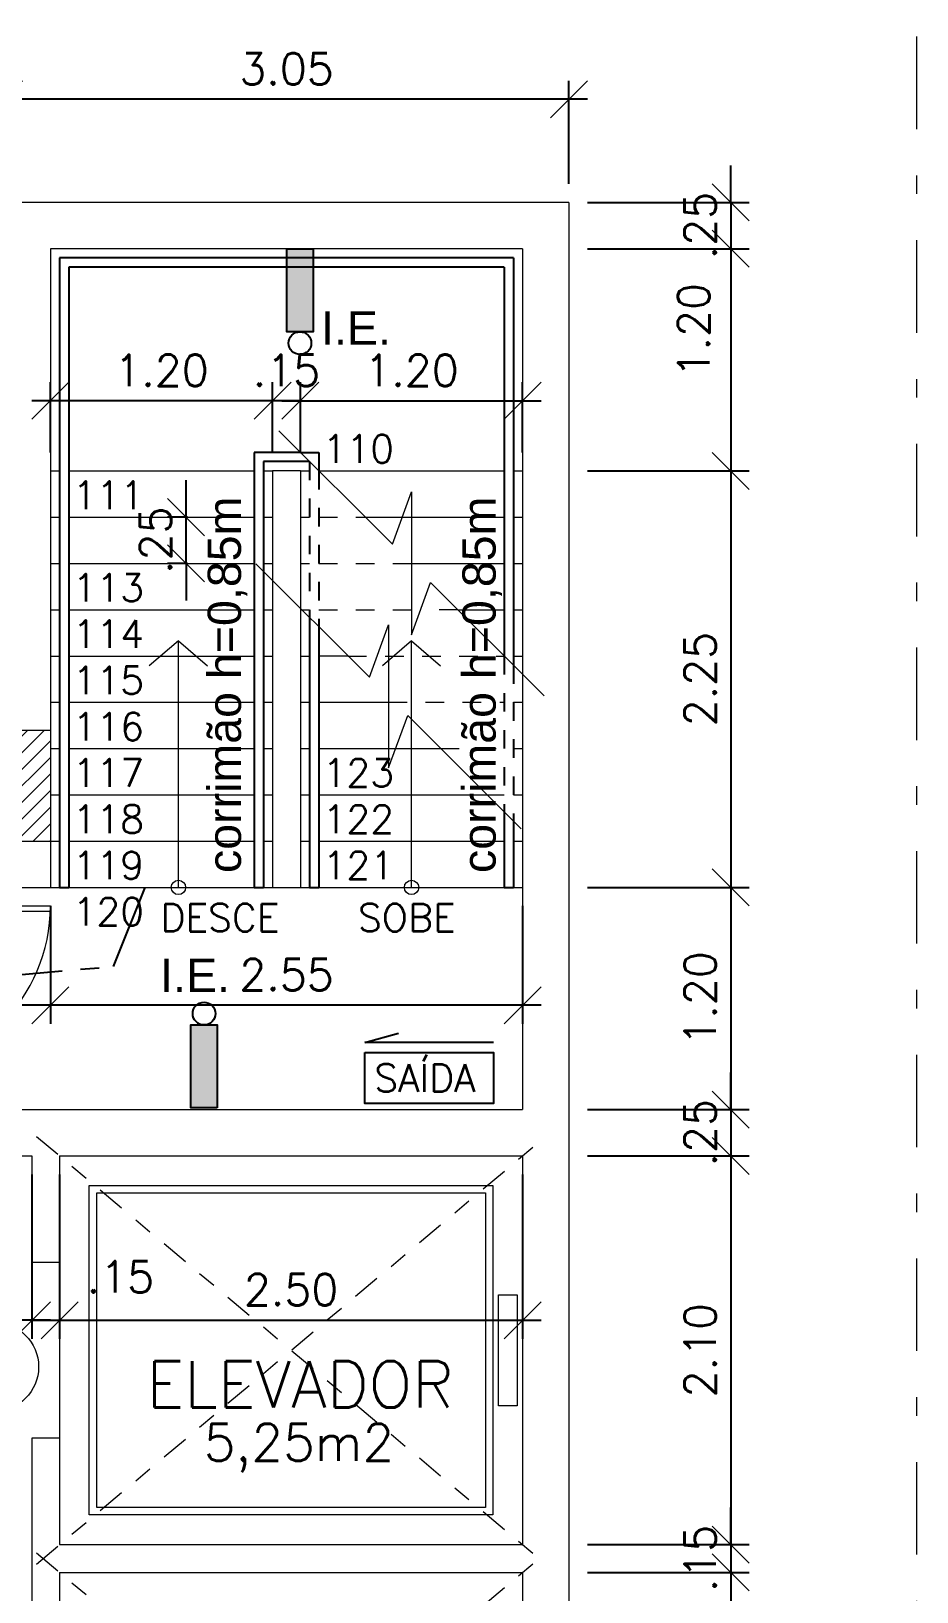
# Model space of a CAD drawing. Header units: millimetres. Extents: x 521 to 1055, y 261 to 520.
# Drawn here: x 585.53 to 590.32, y 314.01 to 322.44 of the extents above; entities that cross this region are included whole.
import ezdxf
from ezdxf.enums import TextEntityAlignment as Align

# ---------------------------------------------------------------- set-up
doc = ezdxf.new("R2010")
doc.units = ezdxf.units.MM
for name, pattern in [('CENTER2', [28.575, 19.05, -3.175, 3.175, -3.175]), ('CONTINU', [0]), ('DASHDOT', [1, 0.5, -0.25, 0, -0.25]), ('DASHDOTX2', [2, 1, -0.5, 0, -0.5])]:
    doc.linetypes.add(name, pattern=pattern)
doc.layers.add('0.1', color=8, linetype='Continuous', lineweight=13)
doc.layers.add('ppci', color=8, linetype='Continuous')
doc.styles.add('80X50', font='romans.shx')
doc.styles.add('ROMANS', font='romans')
doc.styles.get("Standard").update_dxf_attribs({"font": 'romans.shx'})
doc.styles.add('STYLE1', font='sanss___.ttf')
doc.dimstyles.new('Fares Eng - 50', dxfattribs={"dimscale": 2, "dimtxt": 0.085, "dimasz": 0.1, "dimexe": 0.05, "dimexo": 0.05, "dimgap": 0.04, "dimtad": 1, "dimzin": 4, "dimdsep": 46, "dimtxsty": 'ROMANS', "dimblk1": 'OBLIQUE', "dimblk2": 'OBLIQUE', "dimsah": 1, "dimcen": 0.05, "dimdle": 0.05, "dimclrd": 8, "dimclre": 8, "dimclrt": 8, "dimaunit": 1, "dimadec": 0, "dimazin": 0, "dimtfac": 1, "dimtix": 1, "dimtmove": 2, "dimatfit": 0, "dimldrblk": 'OPEN90', "dimfxl": 1, "dimtolj": 1, "dimtzin": 0, "dimarcsym": 0})

# ---------------------------------------------------------------- blocks, each defined once
blk = doc.blocks.new('P90')
for points in [[(0.075, 0.93), (0.075, 0.9), (-0.075, 0.9), (-0.075, 0.93)], [(0.075, -0.03), (0.075, 0), (-0.075, 0), (-0.075, -0.03)]]:
    blk.add_lwpolyline(points)
blk.add_lwpolyline([(0.975, 0.87), (0.075, 0.87), (0.075, 0.9), (0.975, 0.9)], close=True)
at = {"color": 8}
blk.add_arc((0.075, 0.9), 0.9, 270, 0, dxfattribs=at)
blk = doc.blocks.new('ÁREA')
for p in [(0.00005, 0.003762), (0, 0)]:
    blk.add_attdef('COMPARTIMENTO', text='', height=0.0025).set_placement(p, align=Align.CENTER)
at = {"color": 1}
for p in [(-0.00005, -0.003762), (-0.000099, -0.007523)]:
    blk.add_attdef('ÁREA', text='', height=0.002, dxfattribs=at).set_placement(p, align=Align.CENTER)
blk = doc.blocks.new('_OBLIQUE')
at = {"color": 0, "linetype": 'ByBlock'}
blk.add_line((-0.5, -0.5), (0.5, 0.5), dxfattribs=at)
blk = doc.blocks.new('*D1626')
at = {"layer": '0.1', "color": 8, "linetype": 'CONTINU', "lineweight": -2, "transparency": 16777216}
for p, q in [((585.6877, 316.2645), (585.6877, 315.3765)), ((588.1877, 316.2645), (588.1877, 315.3765)), ((585.5877, 315.4765), (588.2877, 315.4765))]:
    blk.add_line(p, q, dxfattribs=at)
at = {"layer": 'DEFPOINTS', "color": 0, "linetype": 'CONTINU', "lineweight": -2, "transparency": 16777216}
for p in [(585.6877, 316.3645), (588.1877, 316.3645), (588.1877, 315.4765)]:
    blk.add_point(p, dxfattribs=at)
at = {"layer": '0.1', "color": 8, "linetype": 'CONTINU', "lineweight": -2, "transparency": 16777216, "xscale": 0.2, "yscale": 0.2, "zscale": 0.2, "rotation": 180}
blk.add_blockref('_OBLIQUE', (585.6877, 315.4765), dxfattribs=at)
at = {"layer": '0.1', "color": 8, "linetype": 'CONTINU', "lineweight": -2, "transparency": 16777216, "xscale": 0.2, "yscale": 0.2, "zscale": 0.2}
blk.add_blockref('_OBLIQUE', (588.1877, 315.4765), dxfattribs=at)
at = {"layer": '0.1', "color": 8, "linetype": 'CONTINU', "transparency": 16777216, "insert": (586.9377, 315.6415), "char_height": 0.17, "attachment_point": 5, "style": 'ROMANS'}
blk.add_mtext('\\A1;2.50', dxfattribs=at)
blk = doc.blocks.new('_Open90')
at = {"color": 0, "linetype": 'ByBlock', "lineweight": -2}
for p, q in [((-0.5, 0.5), (0, 0)), ((0, 0), (-1, 0)), ((0, 0), (-0.5, -0.5))]:
    blk.add_line(p, q, dxfattribs=at)
blk = doc.blocks.new('*D1627')
at = {"layer": '0.1', "color": 8, "linetype": 'CONTINU', "lineweight": -2, "transparency": 16777216}
for p, q in [((585.5377, 315.977), (585.5377, 315.3765)), ((585.6877, 315.977), (585.6877, 315.3765)), ((585.5377, 315.4765), (585.3377, 315.4765)), ((585.5377, 315.4765), (585.6877, 315.4765)), ((585.6877, 315.4765), (585.8877, 315.4765))]:
    blk.add_line(p, q, dxfattribs=at)
at = {"layer": 'DEFPOINTS', "color": 0, "linetype": 'CONTINU', "lineweight": -2, "transparency": 16777216}
for p in [(585.5377, 316.077), (585.6877, 316.077), (585.6877, 315.4765)]:
    blk.add_point(p, dxfattribs=at)
at = {"layer": '0.1', "color": 8, "linetype": 'CONTINU', "lineweight": -2, "transparency": 16777216, "xscale": 0.2, "yscale": 0.2, "zscale": 0.2}
blk.add_blockref('_OBLIQUE', (585.5377, 315.4765), dxfattribs=at)
at = {"layer": '0.1', "color": 8, "linetype": 'CONTINU', "lineweight": -2, "transparency": 16777216, "xscale": 0.2, "yscale": 0.2, "zscale": 0.2, "rotation": 180}
blk.add_blockref('_OBLIQUE', (585.6877, 315.4765), dxfattribs=at)
at = {"layer": '0.1', "color": 8, "linetype": 'CONTINU', "transparency": 16777216, "insert": (586.0161, 315.7112), "char_height": 0.17, "attachment_point": 5, "style": 'ROMANS'}
blk.add_mtext('\\A1;.15', dxfattribs=at)
blk = doc.blocks.new('*D1362')
at = {"layer": '0.1', "color": 8, "linetype": 'CONTINU', "lineweight": -2, "transparency": 16777216}
for p, q in [((589.3113, 321.5145), (589.3113, 321.7145)), ((588.5377, 321.5145), (589.4113, 321.5145)), ((589.3113, 321.5145), (589.3113, 321.2645)), ((588.5377, 321.2645), (589.4113, 321.2645)), ((589.3113, 321.2645), (589.3113, 321.0645))]:
    blk.add_line(p, q, dxfattribs=at)
at = {"layer": 'DEFPOINTS', "color": 0, "linetype": 'CONTINU', "lineweight": -2, "transparency": 16777216}
for p in [(588.4377, 321.5145), (588.4377, 321.2645), (589.3113, 321.2645)]:
    blk.add_point(p, dxfattribs=at)
at = {"layer": '0.1', "color": 8, "linetype": 'CONTINU', "lineweight": -2, "transparency": 16777216, "xscale": 0.2, "yscale": 0.2, "zscale": 0.2}
for p, rotation in [((589.3113, 321.5145), 270), ((589.3113, 321.2645), 90)]:
    blk.add_blockref('_OBLIQUE', p, dxfattribs=dict(at, rotation=rotation))
at = {"layer": '0.1', "color": 8, "linetype": 'CONTINU', "transparency": 16777216, "insert": (589.1463, 321.3895), "char_height": 0.17, "attachment_point": 5, "rotation": 90, "style": 'ROMANS'}
blk.add_mtext('\\A1;.25', dxfattribs=at)
blk = doc.blocks.new('*D1363')
at = {"layer": '0.1', "color": 8, "linetype": 'CONTINU', "lineweight": -2, "transparency": 16777216}
for p, q in [((589.3113, 321.3645), (589.3113, 319.9645)), ((588.5377, 321.2645), (589.4113, 321.2645)), ((588.5377, 320.0645), (589.4113, 320.0645))]:
    blk.add_line(p, q, dxfattribs=at)
at = {"layer": 'DEFPOINTS', "color": 0, "linetype": 'CONTINU', "lineweight": -2, "transparency": 16777216}
for p in [(588.4377, 321.2645), (588.4377, 320.0645), (589.3113, 320.0645)]:
    blk.add_point(p, dxfattribs=at)
at = {"layer": '0.1', "color": 8, "linetype": 'CONTINU', "lineweight": -2, "transparency": 16777216, "xscale": 0.2, "yscale": 0.2, "zscale": 0.2}
for p, rotation in [((589.3113, 321.2645), 90), ((589.3113, 320.0645), 270)]:
    blk.add_blockref('_OBLIQUE', p, dxfattribs=dict(at, rotation=rotation))
at = {"layer": '0.1', "color": 8, "linetype": 'CONTINU', "transparency": 16777216, "insert": (589.1113, 320.8242), "char_height": 0.17, "attachment_point": 5, "rotation": 90, "style": 'ROMANS'}
blk.add_mtext('\\A1;1.20', dxfattribs=at)
blk = doc.blocks.new('*D1364')
at = {"layer": '0.1', "color": 8, "linetype": 'CONTINU', "lineweight": -2, "transparency": 16777216}
for p, q in [((589.3113, 320.1645), (589.3113, 317.7145)), ((588.5377, 320.0645), (589.4113, 320.0645)), ((588.5377, 317.8145), (589.4113, 317.8145))]:
    blk.add_line(p, q, dxfattribs=at)
at = {"layer": 'DEFPOINTS', "color": 0, "linetype": 'CONTINU', "lineweight": -2, "transparency": 16777216}
for p in [(588.4377, 320.0645), (588.4377, 317.8145), (589.3113, 317.8145)]:
    blk.add_point(p, dxfattribs=at)
at = {"layer": '0.1', "color": 8, "linetype": 'CONTINU', "lineweight": -2, "transparency": 16777216, "xscale": 0.2, "yscale": 0.2, "zscale": 0.2}
for p, rotation in [((589.3113, 320.0645), 90), ((589.3113, 317.8145), 270)]:
    blk.add_blockref('_OBLIQUE', p, dxfattribs=dict(at, rotation=rotation))
at = {"layer": '0.1', "color": 8, "linetype": 'CONTINU', "transparency": 16777216, "insert": (589.1463, 318.9395), "char_height": 0.17, "attachment_point": 5, "rotation": 90, "style": 'ROMANS'}
blk.add_mtext('\\A1;2.25', dxfattribs=at)
blk = doc.blocks.new('*D1365')
at = {"layer": '0.1', "color": 8, "linetype": 'CONTINU', "lineweight": -2, "transparency": 16777216}
for p, q in [((589.3113, 317.9145), (589.3113, 316.5145)), ((588.5377, 317.8145), (589.4113, 317.8145)), ((588.5377, 316.6145), (589.4113, 316.6145))]:
    blk.add_line(p, q, dxfattribs=at)
at = {"layer": 'DEFPOINTS', "color": 0, "linetype": 'CONTINU', "lineweight": -2, "transparency": 16777216}
for p in [(588.4377, 317.8145), (588.4377, 316.6145), (589.3113, 316.6145)]:
    blk.add_point(p, dxfattribs=at)
at = {"layer": '0.1', "color": 8, "linetype": 'CONTINU', "lineweight": -2, "transparency": 16777216, "xscale": 0.2, "yscale": 0.2, "zscale": 0.2}
for p, rotation in [((589.3113, 317.8145), 90), ((589.3113, 316.6145), 270)]:
    blk.add_blockref('_OBLIQUE', p, dxfattribs=dict(at, rotation=rotation))
at = {"layer": '0.1', "color": 8, "linetype": 'CONTINU', "transparency": 16777216, "insert": (589.1463, 317.2145), "char_height": 0.17, "attachment_point": 5, "rotation": 90, "style": 'ROMANS'}
blk.add_mtext('\\A1;1.20', dxfattribs=at)
blk = doc.blocks.new('*D1366')
at = {"layer": '0.1', "color": 8, "linetype": 'CONTINU', "lineweight": -2, "transparency": 16777216}
for p, q in [((589.3113, 316.6145), (589.3113, 316.8145)), ((588.5377, 316.6145), (589.4113, 316.6145)), ((589.3113, 316.6145), (589.3113, 316.3645)), ((588.5377, 316.3645), (589.4113, 316.3645)), ((589.3113, 316.3645), (589.3113, 316.1645))]:
    blk.add_line(p, q, dxfattribs=at)
at = {"layer": 'DEFPOINTS', "color": 0, "linetype": 'CONTINU', "lineweight": -2, "transparency": 16777216}
for p in [(588.4377, 316.6145), (588.4377, 316.3645), (589.3113, 316.3645)]:
    blk.add_point(p, dxfattribs=at)
at = {"layer": '0.1', "color": 8, "linetype": 'CONTINU', "lineweight": -2, "transparency": 16777216, "xscale": 0.2, "yscale": 0.2, "zscale": 0.2}
for p, rotation in [((589.3113, 316.6145), 270), ((589.3113, 316.3645), 90)]:
    blk.add_blockref('_OBLIQUE', p, dxfattribs=dict(at, rotation=rotation))
at = {"layer": '0.1', "color": 8, "linetype": 'CONTINU', "transparency": 16777216, "insert": (589.1463, 316.4895), "char_height": 0.17, "attachment_point": 5, "rotation": 90, "style": 'ROMANS'}
blk.add_mtext('\\A1;.25', dxfattribs=at)
blk = doc.blocks.new('*D1367')
at = {"layer": '0.1', "color": 8, "linetype": 'CONTINU', "lineweight": -2, "transparency": 16777216}
for p, q in [((589.3113, 316.4645), (589.3113, 314.1645)), ((588.5377, 316.3645), (589.4113, 316.3645)), ((588.5377, 314.2645), (589.4113, 314.2645))]:
    blk.add_line(p, q, dxfattribs=at)
at = {"layer": 'DEFPOINTS', "color": 0, "linetype": 'CONTINU', "lineweight": -2, "transparency": 16777216}
for p in [(588.4377, 316.3645), (588.4377, 314.2645), (589.3113, 314.2645)]:
    blk.add_point(p, dxfattribs=at)
at = {"layer": '0.1', "color": 8, "linetype": 'CONTINU', "lineweight": -2, "transparency": 16777216, "xscale": 0.2, "yscale": 0.2, "zscale": 0.2}
for p, rotation in [((589.3113, 316.3645), 90), ((589.3113, 314.2645), 270)]:
    blk.add_blockref('_OBLIQUE', p, dxfattribs=dict(at, rotation=rotation))
at = {"layer": '0.1', "color": 8, "linetype": 'CONTINU', "transparency": 16777216, "insert": (589.1463, 315.3145), "char_height": 0.17, "attachment_point": 5, "rotation": 90, "style": 'ROMANS'}
blk.add_mtext('\\A1;2.10', dxfattribs=at)
blk = doc.blocks.new('*D1368')
at = {"layer": '0.1', "color": 8, "linetype": 'CONTINU', "lineweight": -2, "transparency": 16777216}
for p, q in [((589.3113, 314.2645), (589.3113, 314.4645)), ((588.5377, 314.2645), (589.4113, 314.2645)), ((589.3113, 314.2645), (589.3113, 314.1145)), ((588.5377, 314.1145), (589.4113, 314.1145)), ((589.3113, 314.1145), (589.3113, 313.9145))]:
    blk.add_line(p, q, dxfattribs=at)
at = {"layer": 'DEFPOINTS', "color": 0, "linetype": 'CONTINU', "lineweight": -2, "transparency": 16777216}
for p in [(588.4377, 314.2645), (588.4377, 314.1145), (589.3113, 314.1145)]:
    blk.add_point(p, dxfattribs=at)
at = {"layer": '0.1', "color": 8, "linetype": 'CONTINU', "lineweight": -2, "transparency": 16777216, "xscale": 0.2, "yscale": 0.2, "zscale": 0.2}
for p, rotation in [((589.3113, 314.2645), 270), ((589.3113, 314.1145), 90)]:
    blk.add_blockref('_OBLIQUE', p, dxfattribs=dict(at, rotation=rotation))
at = {"layer": '0.1', "color": 8, "linetype": 'CONTINU', "transparency": 16777216, "insert": (589.1463, 314.1895), "char_height": 0.17, "attachment_point": 5, "rotation": 90, "style": 'ROMANS'}
blk.add_mtext('\\A1;.15', dxfattribs=at)
blk = doc.blocks.new('*D1369')
at = {"layer": '0.1', "color": 8, "linetype": 'CONTINU', "lineweight": -2, "transparency": 16777216}
for p, q in [((589.3113, 314.2145), (589.3113, 311.9145)), ((588.5377, 314.1145), (589.4113, 314.1145)), ((588.5377, 312.0145), (589.4113, 312.0145))]:
    blk.add_line(p, q, dxfattribs=at)
at = {"layer": 'DEFPOINTS', "color": 0, "linetype": 'CONTINU', "lineweight": -2, "transparency": 16777216}
for p in [(588.4377, 314.1145), (588.4377, 312.0145), (589.3113, 312.0145)]:
    blk.add_point(p, dxfattribs=at)
at = {"layer": '0.1', "color": 8, "linetype": 'CONTINU', "lineweight": -2, "transparency": 16777216, "xscale": 0.2, "yscale": 0.2, "zscale": 0.2}
for p, rotation in [((589.3113, 314.1145), 90), ((589.3113, 312.0145), 270)]:
    blk.add_blockref('_OBLIQUE', p, dxfattribs=dict(at, rotation=rotation))
at = {"layer": '0.1', "color": 8, "linetype": 'CONTINU', "transparency": 16777216, "insert": (589.1463, 313.0645), "char_height": 0.17, "attachment_point": 5, "rotation": 90, "style": 'ROMANS'}
blk.add_mtext('\\A1;2.10', dxfattribs=at)
blk = doc.blocks.new('*D1629')
at = {"layer": '0.1', "color": 8, "linetype": 'CONTINU', "lineweight": -2, "transparency": 16777216}
for p, q in [((585.6377, 320.1645), (585.6377, 320.543)), ((586.8377, 320.1645), (586.8377, 320.543)), ((586.9377, 320.443), (585.5377, 320.443))]:
    blk.add_line(p, q, dxfattribs=at)
at = {"layer": 'DEFPOINTS', "color": 0, "linetype": 'CONTINU', "lineweight": -2, "transparency": 16777216}
for p in [(585.6377, 320.443), (585.6377, 320.0645), (586.8377, 320.0645)]:
    blk.add_point(p, dxfattribs=at)
at = {"layer": '0.1', "color": 8, "linetype": 'CONTINU', "lineweight": -2, "transparency": 16777216, "xscale": 0.2, "yscale": 0.2, "zscale": 0.2, "rotation": 180}
blk.add_blockref('_OBLIQUE', (585.6377, 320.443), dxfattribs=at)
at = {"layer": '0.1', "color": 8, "linetype": 'CONTINU', "lineweight": -2, "transparency": 16777216, "xscale": 0.2, "yscale": 0.2, "zscale": 0.2}
blk.add_blockref('_OBLIQUE', (586.8377, 320.443), dxfattribs=at)
at = {"layer": '0.1', "color": 8, "linetype": 'CONTINU', "transparency": 16777216, "insert": (586.2377, 320.608), "char_height": 0.17, "attachment_point": 5, "style": 'ROMANS'}
blk.add_mtext('\\A1;1.20', dxfattribs=at)
blk = doc.blocks.new('*D1630')
at = {"layer": '0.1', "color": 8, "linetype": 'CONTINU', "lineweight": -2, "transparency": 16777216}
for p, q in [((586.8377, 320.1645), (586.8377, 320.543)), ((586.9877, 320.1645), (586.9877, 320.543)), ((586.8377, 320.443), (586.6377, 320.443)), ((586.9877, 320.443), (586.8377, 320.443)), ((586.9877, 320.443), (587.1877, 320.443))]:
    blk.add_line(p, q, dxfattribs=at)
at = {"layer": 'DEFPOINTS', "color": 0, "linetype": 'CONTINU', "lineweight": -2, "transparency": 16777216}
for p in [(586.8377, 320.443), (586.8377, 320.0645), (586.9877, 320.0645)]:
    blk.add_point(p, dxfattribs=at)
at = {"layer": '0.1', "color": 8, "linetype": 'CONTINU', "lineweight": -2, "transparency": 16777216, "xscale": 0.2, "yscale": 0.2, "zscale": 0.2}
blk.add_blockref('_OBLIQUE', (586.8377, 320.443), dxfattribs=at)
at = {"layer": '0.1', "color": 8, "linetype": 'CONTINU', "lineweight": -2, "transparency": 16777216, "xscale": 0.2, "yscale": 0.2, "zscale": 0.2, "rotation": 180}
blk.add_blockref('_OBLIQUE', (586.9877, 320.443), dxfattribs=at)
at = {"layer": '0.1', "color": 8, "linetype": 'CONTINU', "transparency": 16777216, "insert": (586.9127, 320.608), "char_height": 0.17, "attachment_point": 5, "style": 'ROMANS'}
blk.add_mtext('\\A1;.15', dxfattribs=at)
blk = doc.blocks.new('*D1631')
at = {"layer": '0.1', "color": 8, "linetype": 'CONTINU', "lineweight": -2, "transparency": 16777216}
for p, q in [((586.9877, 320.1645), (586.9877, 320.543)), ((588.1877, 320.1645), (588.1877, 320.543)), ((586.8877, 320.443), (588.2877, 320.443))]:
    blk.add_line(p, q, dxfattribs=at)
at = {"layer": 'DEFPOINTS', "color": 0, "linetype": 'CONTINU', "lineweight": -2, "transparency": 16777216}
for p in [(588.1877, 320.443), (586.9877, 320.0645), (588.1877, 320.0645)]:
    blk.add_point(p, dxfattribs=at)
at = {"layer": '0.1', "color": 8, "linetype": 'CONTINU', "lineweight": -2, "transparency": 16777216, "xscale": 0.2, "yscale": 0.2, "zscale": 0.2, "rotation": 180}
blk.add_blockref('_OBLIQUE', (586.9877, 320.443), dxfattribs=at)
at = {"layer": '0.1', "color": 8, "linetype": 'CONTINU', "lineweight": -2, "transparency": 16777216, "xscale": 0.2, "yscale": 0.2, "zscale": 0.2}
blk.add_blockref('_OBLIQUE', (588.1877, 320.443), dxfattribs=at)
at = {"layer": '0.1', "color": 8, "linetype": 'CONTINU', "transparency": 16777216, "insert": (587.5877, 320.608), "char_height": 0.17, "attachment_point": 5, "style": 'ROMANS'}
blk.add_mtext('\\A1;1.20', dxfattribs=at)
blk = doc.blocks.new('*D1372')
at = {"layer": '0.1', "color": 8, "lineweight": -2, "transparency": 16777216}
for p, q in [((586.3708, 319.8145), (586.3708, 320.0145)), ((586.3782, 319.8145), (586.2708, 319.8145)), ((586.3708, 319.5645), (586.3708, 319.8145)), ((586.3782, 319.5645), (586.2708, 319.5645)), ((586.3708, 319.5645), (586.3708, 319.3645))]:
    blk.add_line(p, q, dxfattribs=at)
at = {"layer": 'DEFPOINTS', "color": 0, "lineweight": -2, "transparency": 16777216}
for p in [(586.3708, 319.8145), (586.4782, 319.8145), (586.4782, 319.5645)]:
    blk.add_point(p, dxfattribs=at)
at = {"layer": '0.1', "color": 8, "lineweight": -2, "transparency": 16777216, "xscale": 0.2, "yscale": 0.2, "zscale": 0.2}
for p, rotation in [((586.3708, 319.8145), 270), ((586.3708, 319.5645), 90)]:
    blk.add_blockref('_OBLIQUE', p, dxfattribs=dict(at, rotation=rotation))
at = {"layer": '0.1', "color": 8, "transparency": 16777216, "insert": (586.2058, 319.6895), "char_height": 0.17, "attachment_point": 5, "rotation": 90, "style": 'ROMANS'}
blk.add_mtext('\\A1;.25', dxfattribs=at)
blk = doc.blocks.new('*D1632')
at = {"layer": '0.1', "color": 8, "linetype": 'CONTINU', "lineweight": -2, "transparency": 16777216}
for p, q in [((585.6377, 317.7145), (585.6377, 317.078)), ((588.1877, 317.7145), (588.1877, 317.078)), ((588.2877, 317.178), (585.5377, 317.178))]:
    blk.add_line(p, q, dxfattribs=at)
at = {"layer": 'DEFPOINTS', "color": 0, "linetype": 'CONTINU', "lineweight": -2, "transparency": 16777216}
for p in [(585.6377, 317.8145), (588.1877, 317.8145), (585.6377, 317.178)]:
    blk.add_point(p, dxfattribs=at)
at = {"layer": '0.1', "color": 8, "linetype": 'CONTINU', "lineweight": -2, "transparency": 16777216, "xscale": 0.2, "yscale": 0.2, "zscale": 0.2, "rotation": 180}
blk.add_blockref('_OBLIQUE', (585.6377, 317.178), dxfattribs=at)
at = {"layer": '0.1', "color": 8, "linetype": 'CONTINU', "lineweight": -2, "transparency": 16777216, "xscale": 0.2, "yscale": 0.2, "zscale": 0.2}
blk.add_blockref('_OBLIQUE', (588.1877, 317.178), dxfattribs=at)
at = {"layer": '0.1', "color": 8, "linetype": 'CONTINU', "transparency": 16777216, "insert": (586.9127, 317.343), "char_height": 0.17, "attachment_point": 5, "style": 'ROMANS'}
blk.add_mtext('\\A1;2.55', dxfattribs=at)
blk = doc.blocks.new('*D1633')
at = {"layer": '0.1', "color": 8, "linetype": 'CONTINU', "lineweight": -2, "transparency": 16777216}
for p, q in [((584.7377, 317.7145), (584.7377, 317.078)), ((585.6377, 317.7145), (585.6377, 317.078)), ((585.7377, 317.178), (584.6377, 317.178))]:
    blk.add_line(p, q, dxfattribs=at)
at = {"layer": 'DEFPOINTS', "color": 0, "linetype": 'CONTINU', "lineweight": -2, "transparency": 16777216}
for p in [(584.7377, 317.8145), (585.6377, 317.8145), (584.7377, 317.178)]:
    blk.add_point(p, dxfattribs=at)
at = {"layer": '0.1', "color": 8, "linetype": 'CONTINU', "lineweight": -2, "transparency": 16777216, "xscale": 0.2, "yscale": 0.2, "zscale": 0.2, "rotation": 180}
blk.add_blockref('_OBLIQUE', (584.7377, 317.178), dxfattribs=at)
at = {"layer": '0.1', "color": 8, "linetype": 'CONTINU', "lineweight": -2, "transparency": 16777216, "xscale": 0.2, "yscale": 0.2, "zscale": 0.2}
blk.add_blockref('_OBLIQUE', (585.6377, 317.178), dxfattribs=at)
at = {"layer": '0.1', "color": 8, "linetype": 'CONTINU', "transparency": 16777216, "insert": (585.1877, 317.343), "char_height": 0.17, "attachment_point": 5, "style": 'ROMANS'}
blk.add_mtext('\\A1;.90', dxfattribs=at)
blk = doc.blocks.new('*D1435')
at = {"layer": '0.1', "color": 8, "linetype": 'CONTINU', "lineweight": -2, "transparency": 16777216}
for p, q in [((585.3877, 321.6145), (585.3877, 322.1716)), ((588.4377, 321.6145), (588.4377, 322.1716)), ((588.5377, 322.0716), (585.2877, 322.0716))]:
    blk.add_line(p, q, dxfattribs=at)
at = {"layer": 'DEFPOINTS', "color": 0, "linetype": 'CONTINU', "lineweight": -2, "transparency": 16777216}
for p in [(585.3877, 322.0716), (585.3877, 321.5145), (588.4377, 321.5145)]:
    blk.add_point(p, dxfattribs=at)
at = {"layer": '0.1', "color": 8, "linetype": 'CONTINU', "lineweight": -2, "transparency": 16777216, "xscale": 0.2, "yscale": 0.2, "zscale": 0.2, "rotation": 180}
blk.add_blockref('_OBLIQUE', (585.3877, 322.0716), dxfattribs=at)
at = {"layer": '0.1', "color": 8, "linetype": 'CONTINU', "lineweight": -2, "transparency": 16777216, "xscale": 0.2, "yscale": 0.2, "zscale": 0.2}
blk.add_blockref('_OBLIQUE', (588.4377, 322.0716), dxfattribs=at)
at = {"layer": '0.1', "color": 8, "linetype": 'CONTINU', "transparency": 16777216, "insert": (586.9127, 322.2366), "char_height": 0.17, "attachment_point": 5, "style": 'ROMANS'}
blk.add_mtext('\\A1;3.05', dxfattribs=at)
blk = doc.blocks.new('*D1439')
at = {"layer": '0.1', "color": 8, "linetype": 'CONTINU', "lineweight": -2, "transparency": 16777216}
for p, q in [((584.7377, 316.2645), (584.7377, 315.3765)), ((585.5377, 316.2645), (585.5377, 315.3765)), ((585.6377, 315.4765), (584.6377, 315.4765))]:
    blk.add_line(p, q, dxfattribs=at)
at = {"layer": 'DEFPOINTS', "color": 0, "linetype": 'CONTINU', "lineweight": -2, "transparency": 16777216}
for p in [(584.7377, 316.3645), (585.5377, 316.3645), (584.7377, 315.4765)]:
    blk.add_point(p, dxfattribs=at)
at = {"layer": '0.1', "color": 8, "linetype": 'CONTINU', "lineweight": -2, "transparency": 16777216, "xscale": 0.2, "yscale": 0.2, "zscale": 0.2, "rotation": 180}
blk.add_blockref('_OBLIQUE', (584.7377, 315.4765), dxfattribs=at)
at = {"layer": '0.1', "color": 8, "linetype": 'CONTINU', "lineweight": -2, "transparency": 16777216, "xscale": 0.2, "yscale": 0.2, "zscale": 0.2}
blk.add_blockref('_OBLIQUE', (585.5377, 315.4765), dxfattribs=at)
at = {"layer": '0.1', "color": 8, "linetype": 'CONTINU', "transparency": 16777216, "insert": (585.1377, 315.6415), "char_height": 0.17, "attachment_point": 5, "style": 'ROMANS'}
blk.add_mtext('\\A1;.80', dxfattribs=at)
blk = doc.blocks.new('SAIDA')
at = {"layer": 'ppci', "color": 10, "linetype": 'CONTINU'}
for p, q in [((606.3494, 490.7845), (606.5313, 490.8355)), ((607.0434, 490.7845), (606.3494, 490.7845))]:
    blk.add_line(p, q, dxfattribs=at)
blk.add_lwpolyline([(606.3494, 490.7295), (607.0434, 490.7295), (607.0434, 490.4547), (606.3494, 490.4547)], close=True, dxfattribs=at)
at = {"layer": 'ppci', "color": 10}
blk.add_text('SAÍDA', height=0.15, dxfattribs=at).set_placement((606.4001, 490.5171))

msp = doc.modelspace()

# ---------------------------------------------------------------- hatches: boundary and pattern name
at = {"layer": '0.1', "linetype": 'CONTINU'}
h = msp.add_hatch(dxfattribs=at)
h.set_pattern_fill('ANSI31', color=8, scale=0.02, style=0)
h.set_pattern_definition([(45, (-135.18863, -87.28201), (-0.0449012806, 0.0449012806), [])])
h.paths.add_polyline_path([(585.63774, 318.66448), (585.38774, 318.66448), (585.38774, 318.06448), (585.63774, 318.06448)])
at = {"layer": 'ppci'}
for points in [[(586.91432, 320.81595), (587.05682, 320.81595), (587.05682, 321.26448), (586.91432, 321.26448)], [(586.5387, 317.07154), (586.39621, 317.07154), (586.39621, 316.62301), (586.5387, 316.62301)]]:
    msp.add_hatch(color=10, dxfattribs=at).paths.add_polyline_path(points)

# ---------------------------------------------------------------- linework, layer by layer
at = {"layer": '0.1', "color": 8, "linetype": 'DASHDOTX2', "ltscale": 0.5}
msp.add_line((590.3161, 277.91074), (590.3161, 340.92222), dxfattribs=at)
at = {"layer": '0.1', "color": 7}
for p, q in [((588.43774, 321.51448), (585.38774, 321.51448)), ((588.43774, 321.51448), (588.43774, 309.91448)), ((585.63774, 321.26448), (585.63774, 318.66448)), ((588.18774, 321.26448), (585.63774, 321.26448)), ((588.18774, 321.26448), (588.18774, 316.61448)), ((586.83774, 320.06448), (586.83774, 317.81448)), ((586.98774, 320.06448), (586.83774, 320.06448)), ((586.98774, 320.06448), (586.98774, 317.81448)), ((585.63774, 319.06295), (585.63774, 318.66448)), ((585.63774, 318.66448), (585.63774, 318.06448)), ((584.58774, 318.06448), (585.63774, 318.06448)), ((585.63774, 318.06448), (585.63774, 317.81448)), ((584.73774, 317.81448), (585.63774, 317.81448)), ((584.73774, 317.81448), (585.63774, 317.81448)), ((586.83774, 317.81448), (586.98774, 317.81448)), ((584.73774, 316.61448), (588.18774, 316.61448)), ((583.40774, 316.36448), (585.53774, 316.36448)), ((585.53774, 316.36448), (585.53774, 315.78948)), ((585.68774, 316.36448), (585.68774, 315.78948)), ((585.68774, 316.36448), (588.18774, 316.36448)), ((588.18774, 316.36448), (588.18774, 314.26448)), ((585.53774, 315.78948), (585.68774, 315.78948)), ((585.68774, 314.83948), (585.53774, 314.83948)), ((585.53774, 314.83948), (585.53774, 313.53948)), ((585.68774, 314.83948), (585.68774, 314.26448)), ((585.68774, 314.26448), (588.18774, 314.26448)), ((585.68774, 314.11448), (588.18774, 314.11448)), ((585.68774, 314.11448), (585.68774, 313.53948)), ((588.18774, 314.11448), (588.18774, 312.01448))]:
    msp.add_line(p, q, dxfattribs=at)
at = {"layer": '0.1', "color": 8}
for p, q in [((585.63774, 320.06448), (585.68774, 320.06448)), ((585.73774, 320.06448), (586.73774, 320.06448)), ((586.78774, 320.06448), (586.83774, 320.06448)), ((586.98774, 320.06448), (587.03774, 320.06448)), ((587.08774, 320.06448), (588.08774, 320.06448)), ((588.13774, 320.06448), (588.18774, 320.06448)), ((585.63774, 319.81448), (585.68774, 319.81448)), ((585.73774, 319.81448), (586.73774, 319.81448)), ((586.78774, 319.81448), (586.83774, 319.81448)), ((586.98774, 319.81448), (587.03774, 319.81448)), ((587.33776, 319.81448), (588.08774, 319.81448)), ((588.13774, 319.81448), (588.18774, 319.81448)), ((585.63774, 319.56448), (585.68774, 319.56448)), ((585.73774, 319.56448), (586.73774, 319.56448)), ((586.78774, 319.56448), (586.83774, 319.56448)), ((586.98774, 319.56448), (587.03774, 319.56448)), ((587.58774, 319.5645), (588.08774, 319.5645)), ((588.13774, 319.56448), (588.18774, 319.56448)), ((585.63774, 319.31448), (585.68774, 319.31448)), ((585.73774, 319.31448), (586.73774, 319.31448)), ((586.78774, 319.31448), (586.83774, 319.31448)), ((586.98774, 319.31448), (587.03774, 319.31448)), ((587.83776, 319.31448), (588.08774, 319.31448)), ((588.13774, 319.31448), (588.18774, 319.31448)), ((586.32907, 319.14587), (586.17166, 319.01112)), ((586.32907, 317.81448), (586.32907, 319.14587)), ((586.32907, 319.14587), (586.48648, 319.01112)), ((587.58774, 319.14587), (587.43033, 319.01112)), ((587.58774, 317.81448), (587.58774, 319.14587)), ((587.58774, 319.14587), (587.74515, 319.01112)), ((585.63774, 319.06448), (585.68774, 319.06448)), ((585.73774, 319.06448), (586.73774, 319.06448)), ((586.78774, 319.06448), (586.83774, 319.06448)), ((586.98774, 319.06448), (587.03774, 319.06448)), ((588.08774, 319.0645), (588.08774, 319.06448)), ((588.13774, 319.06448), (588.18774, 319.06448)), ((585.63774, 318.81448), (585.68774, 318.81448)), ((585.73774, 318.81448), (586.73774, 318.81448)), ((586.78774, 318.81448), (586.83774, 318.81448)), ((586.98774, 318.81448), (587.03774, 318.81448)), ((587.08774, 318.81448), (587.46378, 318.81448)), ((588.13774, 318.81448), (588.18774, 318.81448)), ((583.95774, 318.66448), (585.63774, 318.66448)), ((585.63774, 318.66448), (585.63774, 318.06448)), ((585.63774, 318.56448), (585.68774, 318.56448)), ((585.73774, 318.56448), (586.73774, 318.56448)), ((586.78774, 318.56448), (586.83774, 318.56448)), ((586.98774, 318.56448), (587.03774, 318.56448)), ((587.08774, 318.56448), (587.46378, 318.56448)), ((587.46378, 318.56448), (587.7455, 318.56448)), ((588.13774, 318.56448), (588.18774, 318.56448)), ((585.63774, 318.31448), (585.68774, 318.31448)), ((585.73774, 318.31448), (586.73774, 318.31448)), ((586.78774, 318.31448), (586.83774, 318.31448)), ((586.98774, 318.31448), (587.03774, 318.31448)), ((587.08774, 318.31448), (588.08774, 318.31448)), ((588.13774, 318.31448), (588.18774, 318.31448)), ((585.63774, 318.06448), (585.63774, 317.81448)), ((585.63774, 318.06448), (585.68774, 318.06448)), ((585.73774, 318.06448), (586.73774, 318.06448)), ((586.78774, 318.06448), (586.83774, 318.06448)), ((586.98774, 318.06448), (587.03774, 318.06448)), ((587.08774, 318.06448), (588.08774, 318.06448)), ((588.13774, 318.06448), (588.18774, 318.06448)), ((585.63774, 317.81448), (585.68774, 317.81448)), ((585.73774, 317.81448), (586.73774, 317.81448)), ((586.78774, 317.81448), (586.83774, 317.81448)), ((586.98774, 317.81448), (587.03774, 317.81448)), ((587.08774, 317.81448), (588.08774, 317.81448)), ((588.13774, 317.81448), (588.18774, 317.81448)), ((585.68774, 315.78948), (585.68774, 314.83948))]:
    msp.add_line(p, q, dxfattribs=at)
at = {"layer": '0.1', "color": 8, "linetype": 'DASHDOT', "ltscale": 0.2}
for p, q in [((587.08774, 319.81448), (587.33776, 319.81448)), ((587.08774, 319.56448), (587.58774, 319.56448)), ((587.08774, 319.31448), (587.63746, 319.31448)), ((587.83776, 319.31448), (587.63746, 319.31448)), ((587.2455, 319.06448), (588.08776, 319.06448)), ((587.46378, 318.81448), (588.08774, 318.81448)), ((587.7455, 318.56448), (588.08774, 318.56448))]:
    msp.add_line(p, q, dxfattribs=at)
at = {"layer": '0.1', "color": 8, "linetype": 'CONTINU'}
msp.add_line((587.2455, 319.06448), (587.08774, 319.06448), dxfattribs=at)
at = {"layer": '0.1', "color": 8, "linetype": 'DASHDOT', "ltscale": 0.3}
for p, q in [((585.56274, 316.46948), (588.31274, 314.15948)), ((585.56274, 314.15948), (588.31274, 316.46948)), ((585.56274, 314.21948), (588.31274, 311.90948)), ((585.56274, 311.90948), (588.31274, 314.21948))]:
    msp.add_line(p, q, dxfattribs=at)
at = {"layer": '0.1', "color": 8}
for points in [[(586.8718, 320.28045), (587.48441, 319.66783), (587.58774, 319.95055), (587.58774, 319.5645), (587.58774, 319.17845), (587.69107, 319.46117), (588.30369, 318.84855)], [(586.74784, 319.56214), (587.36045, 318.94953), (587.46378, 319.23224), (587.46378, 318.8462), (587.46378, 318.46015), (587.56711, 318.74286), (588.17973, 318.13025)]]:
    msp.add_lwpolyline(points, dxfattribs=at)
for points in [[(585.84774, 316.20448), (588.02774, 316.20448), (588.02774, 314.42448), (585.84774, 314.42448)], [(585.88774, 316.16448), (587.98774, 316.16448), (587.98774, 314.46448), (585.88774, 314.46448)], [(588.05774, 315.61448), (588.15774, 315.61448), (588.15774, 315.01448), (588.05774, 315.01448)]]:
    msp.add_lwpolyline(points, close=True, dxfattribs=at)
for centre, radius in [((586.32907, 317.81448), 0.03865), ((587.58774, 317.81448), 0.03865), ((585.33452, 315.22494), 0.23964)]:
    msp.add_circle(centre, radius, dxfattribs=at)
at = {"layer": 'ppci', "color": 10}
for p, q in [((585.68774, 321.21448), (585.68774, 317.81448)), ((588.13774, 321.21448), (585.68774, 321.21448)), ((588.13774, 321.21448), (588.13774, 319.0145)), ((585.73774, 321.16448), (585.73774, 317.81448)), ((588.08774, 321.16448), (585.73774, 321.16448)), ((588.08774, 321.16448), (588.08774, 319.0645)), ((586.73774, 320.16448), (586.73774, 317.81448)), ((586.98776, 320.16448), (586.73774, 320.16448)), ((586.98776, 320.16448), (587.08774, 320.16448)), ((587.08774, 320.16448), (587.08774, 320.06448)), ((586.78774, 320.11448), (586.78774, 317.81448)), ((587.03774, 320.11448), (586.78774, 320.11448)), ((587.03774, 319.27224), (587.03774, 317.81448)), ((587.08774, 319.22224), (587.08774, 317.81448)), ((588.08774, 318.22224), (588.08774, 317.81448)), ((588.13774, 318.17224), (588.13774, 317.81448)), ((585.68774, 317.81448), (585.73774, 317.81448)), ((586.73774, 317.81448), (586.78774, 317.81448)), ((587.03774, 317.81448), (587.08774, 317.81448)), ((588.08774, 317.81448), (588.13774, 317.81448))]:
    msp.add_line(p, q, dxfattribs=at)
at = {"layer": 'ppci', "color": 8, "linetype": 'DASHDOT', "ltscale": 0.2}
for p, q in [((587.03774, 320.11448), (587.03774, 319.27224)), ((587.08774, 320.06448), (587.08774, 319.22224)), ((588.08774, 319.06448), (588.08774, 318.22224)), ((588.13774, 319.0145), (588.13774, 318.17224))]:
    msp.add_line(p, q, dxfattribs=at)
at = {"layer": 'ppci', "color": 10}
for points in [[(586.91432, 321.26448), (587.05682, 321.26448), (587.05682, 320.81595), (586.91432, 320.81595)], [(586.5387, 316.62301), (586.39621, 316.62301), (586.39621, 317.07154), (586.5387, 317.07154)]]:
    msp.add_lwpolyline(points, close=True, dxfattribs=at)
at = {"layer": 'ppci', "color": 10, "linetype": 'CENTER2', "lineweight": -2, "ltscale": 0.03}
msp.add_lwpolyline([(565.93774, 287.21448), (568.48043, 291.86497), (572.94494, 292.17357), (574.21368, 313.23946), (582.87876, 315.10044), (583.39612, 317.15776), (585.97843, 317.38787), (586.14891, 317.81448)], dxfattribs=at)
at = {"layer": 'ppci', "color": 10}
for centre in [(586.98557, 320.75477), (586.46746, 317.13272)]:
    msp.add_circle(centre, 0.06117, dxfattribs=at)

# ---------------------------------------------------------------- block references
at = {"layer": '0.1', "color": 8}
msp.add_blockref('P90', (584.66274, 316.81448), dxfattribs=at)
ref = msp.add_blockref('ÁREA', (586.98655, 315.00456), dxfattribs=dict(at, xscale=133.3333333333333, yscale=133.3333333333333, zscale=133.3333333333333))
ref.add_attrib('COMPARTIMENTO', 'ELEVADOR', dxfattribs={"layer": '0', "color": 3, "height": 0.25}).set_placement((586.98655, 315.00456), align=Align.CENTER)
ref.add_attrib('ÁREA', '5,25m2', dxfattribs={"layer": '0', "color": 1, "height": 0.2}).set_placement((586.97992, 314.71661), align=Align.CENTER)
at = {"layer": 'ppci', "color": 10, "linetype": 'CONTINU'}
msp.add_blockref('SAIDA', (-19.01342, -173.8075), dxfattribs=at)

# ---------------------------------------------------------------- texts
at = {"layer": '0.1', "color": 8, "style": '80X50'}
for s, p in [('110', (587.10754, 320.10837)), ('111', (585.75754, 319.85837)), ('113', (585.75754, 319.35837)), ('114', (585.75754, 319.10837)), ('115', (585.75754, 318.85837)), ('116', (585.75754, 318.60837)), ('117', (585.75754, 318.35837)), ('123', (587.10754, 318.35835)), ('118', (585.75754, 318.10837)), ('122', (587.10754, 318.10835)), ('119', (585.75754, 317.85837)), ('121', (587.10754, 317.85835)), ('120', (585.75754, 317.60837)), ('DESCE', (586.23205, 317.57638)), ('SOBE', (587.29834, 317.57638))]:
    msp.add_text(s, height=0.15, dxfattribs=at).set_placement(p)
at = {"layer": 'ppci', "color": 10, "style": 'STYLE1'}
for p in [(587.09933, 320.74572), (586.23056, 317.24899)]:
    msp.add_text('I.E.', height=0.18, dxfattribs=at).set_placement(p)
for p in [(586.66694, 317.89204), (588.04223, 317.89204)]:
    msp.add_text('corrimão h=0,85m', height=0.18, rotation=90, dxfattribs=at).set_placement(p)

# ---------------------------------------------------------------- dimensions: what is measured, and where the dimension line sits
at = {"layer": '0.1', "color": 8, "linetype": 'CONTINU'}
for base, p1, p2, picture, middle in [((585.38774, 322.07157), (588.43774, 321.51448), (585.38774, 321.51448), '*D1435', (586.91274, 322.23657)), ((585.63774, 320.443), (586.83774, 320.06448), (585.63774, 320.06448), '*D1629', (586.23774, 320.608)), ((586.83774, 320.443), (586.98774, 320.06448), (586.83774, 320.06448), '*D1630', (586.91274, 320.608)), ((588.18774, 320.443), (586.98774, 320.06448), (588.18774, 320.06448), '*D1631', (587.58774, 320.608)), ((584.73774, 317.17799), (585.63774, 317.81448), (584.73774, 317.81448), '*D1633', (585.18774, 317.34299)), ((585.63774, 317.17799), (588.18774, 317.81448), (585.63774, 317.81448), '*D1632', (586.91274, 317.34299)), ((584.73774, 315.47653), (585.53774, 316.36448), (584.73774, 316.36448), '*D1439', (585.13774, 315.64153)), ((588.18774, 315.47653), (585.68774, 316.36448), (588.18774, 316.36448), '*D1626', (586.93774, 315.64153))]:
    dim = msp.add_linear_dim(base=base, p1=p1, p2=p2, dimstyle='Fares Eng - 50', dxfattribs=at)
    dim.commit()
    dim.dimension.update_dxf_attribs({"geometry": picture, "text_midpoint": middle})
for base, p1, p2, picture, middle in [((589.31132, 321.26448), (588.43774, 321.51448), (588.43774, 321.26448), '*D1362', (589.14632, 321.38948)), ((589.31132, 317.81448), (588.43774, 320.06448), (588.43774, 317.81448), '*D1364', (589.14632, 318.93948)), ((589.31132, 316.61448), (588.43774, 317.81448), (588.43774, 316.61448), '*D1365', (589.14632, 317.21448)), ((589.31132, 316.36448), (588.43774, 316.61448), (588.43774, 316.36448), '*D1366', (589.14632, 316.48948)), ((589.31132, 314.26448), (588.43774, 316.36448), (588.43774, 314.26448), '*D1367', (589.14632, 315.31448)), ((589.31132, 314.11448), (588.43774, 314.26448), (588.43774, 314.11448), '*D1368', (589.14632, 314.18948)), ((589.31132, 312.01448), (588.43774, 314.11448), (588.43774, 312.01448), '*D1369', (589.14632, 313.06448))]:
    dim = msp.add_linear_dim(base=base, p1=p1, p2=p2, angle=90, dimstyle='Fares Eng - 50', dxfattribs=at)
    dim.commit()
    dim.dimension.update_dxf_attribs({"geometry": picture, "text_midpoint": middle})
dim = msp.add_linear_dim(base=(589.31132, 320.06448), p1=(588.43774, 321.26448), p2=(588.43774, 320.06448), angle=90, dimstyle='Fares Eng - 50', dxfattribs=at)
dim.commit()
dim.dimension.update_dxf_attribs({"geometry": '*D1363', "text_midpoint": (589.11132, 320.82423), "dimtype": 160})
at = {"layer": '0.1', "color": 8}
dim = msp.add_linear_dim(base=(586.37083, 319.81448), p1=(586.47818, 319.56448), p2=(586.47818, 319.81448), angle=90, dimstyle='Fares Eng - 50', dxfattribs=at)
dim.commit()
dim.dimension.update_dxf_attribs({"geometry": '*D1372', "text_midpoint": (586.20583, 319.68948)})
at = {"layer": '0.1', "color": 8, "linetype": 'CONTINU'}
dim = msp.add_linear_dim(base=(585.68774, 315.47653), p1=(585.53774, 316.07698), p2=(585.68774, 316.07698), dimstyle='Fares Eng - 50', dxfattribs=at)
dim.commit()
dim.dimension.update_dxf_attribs({"geometry": '*D1627', "text_midpoint": (586.01607, 315.71122), "dimtype": 160})

doc.saveas('drawing.dxf')
